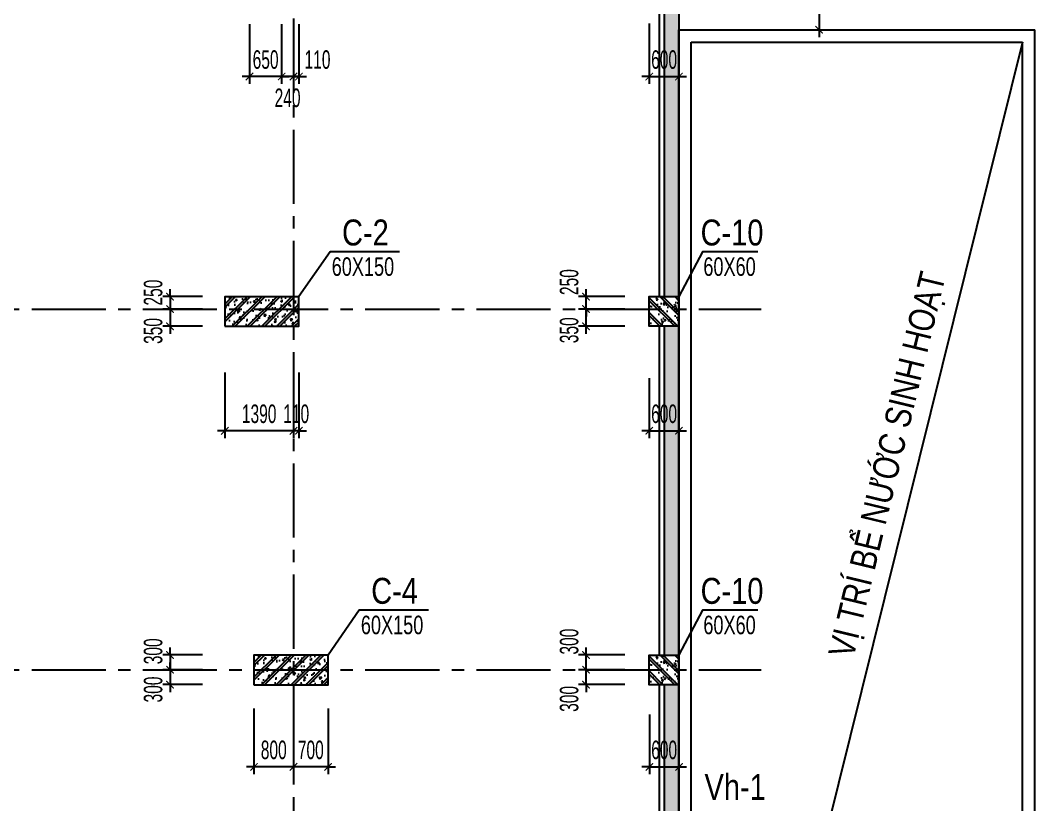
# Model space of a CAD drawing. Extents: x 1719887 to 1865417, y -150890 to 59748.
# Drawn here: x 1822391 to 1842920, y 5912 to 21782 of the extents above; entities that cross this region are included whole.
import ezdxf
from ezdxf.enums import TextEntityAlignment as Align

# ---------------------------------------------------------------- set-up
doc = ezdxf.new("R2010")
doc.units = 0
doc.header["$LTSCALE"] = 1000
doc.header["$MEASUREMENT"] = 0
doc.header["$PDMODE"] = 3
doc.linetypes.add('CENTER2', pattern=[1.125, 0.75, -0.125, 0.125, -0.125])
doc.layers.get('0').update_dxf_attribs({"linetype": 'CONTINUOUS'})
doc.layers.get('Defpoints').update_dxf_attribs({"linetype": 'CONTINUOUS'})
for name, color, linetype in [('CDC.01.AXIS', 160, 'CENTER2'), ('CDC.02.DIM', 1, 'CONTINUOUS'), ('CDC.03.BORDER', 3, 'CONTINUOUS'), ('CDC.05.STEEL', 4, 'CONTINUOUS'), ('CDC.06.TEXT', 2, 'CONTINUOUS'), ('CDC.10.HATCH', 9, 'CONTINUOUS'), ('CDC.11.NOTE', 8, 'CONTINUOUS')]:
    doc.layers.add(name, color=color, linetype=linetype)
doc.styles.add('ARIAL', font='arial.ttf', dxfattribs={"width": 0.6})
doc.dimstyles.new('D150', dxfattribs={"dimscale": 150, "dimtxt": 2.5, "dimasz": 1, "dimexe": 1, "dimexo": 0, "dimgap": 1, "dimtad": 1, "dimdec": 0, "dimdsep": 46, "dimtxsty": 'ARIAL', "dimblk": 'ARCHTICK', "dimcen": 1, "dimdle": 1, "dimclrd": 1, "dimclre": 1, "dimclrt": 2, "dimadec": 0, "dimazin": 0, "dimtfac": 0.00072, "dimtdec": 0, "dimtix": 1, "dimtmove": 2, "dimatfit": 3, "dimldrblk": 'ARCHTICK', "dimfxl": 1, "dimtolj": 1, "dimlwd": -1, "dimlwe": -1, "dimarcsym": 0})

# ---------------------------------------------------------------- blocks, each defined once
blk = doc.blocks.new('TH1')
at = {"layer": 'CDC.10.HATCH'}
h = blk.add_hatch(dxfattribs=at)
h.set_pattern_fill('CHAU-01', color=256, scale=80, style=0, pattern_type=2)
h.set_pattern_definition([(50, (0, 0), (573.80815, -50.20171), [60, -660]), (355, (0, 0), (-111.00107, 601.7537), [48, -528]), (100.4514, (47.8, -4.2), (462.8075, 551.55163), [50.99215, -560.91369]), (46.1842, (0, 160), (853.79284, -132.4152), [90, -990]), (96.6356, (71.15, 149), (747.73016, 779.2943), [76.48823, -841.3704]), (351.1842, (0, 160), (747.72956, 779.2949), [72, -792]), (21, (80, 120), (477.52564, -322.09511), [60, -660]), (326, (80, 120), (194.65227, 580.12004), [48, -528]), (71.4514, (119.8, 93.16), (672.1781, 258.0244), [50.99215, -560.91369]), (37.5, (0, 0), (9.727884, 266.315083), [0, -521.6, 0, -536, 0, -530]), (7.5, (0, 0), (210.45563, 315.52937), [0, -305.6, 0, -509.6, 0, -202]), (327.5, (-178.4, 0), (427.05795, -18.043897), [0, -200, 0, -624, 0, -828]), (317.5, (-258.4, 0), (466.548935, 80.083986), [0, -260, 0, -414.4, 0, -588]), (45, (0, 0), (-240.416306, 240.416306), []), (45, (0, 98), (-240.416306, 240.416306), [])])
h.paths.add_polyline_path([(1838481, -103598), (1838181, -103598), (1838181, -110158), (1838481, -110158)])
h.paths.add_polyline_path([(1838481, -96348), (1838181, -96348), (1838181, -102998), (1838481, -102998)])
h.paths.add_polyline_path([(1838480, -87748), (1838180, -87748), (1838180, -95748), (1838481, -95748)])
h.paths.add_polyline_path([(1838480, -80497), (1838180, -80497), (1838180, -87148), (1838480, -87148)])
h.paths.add_polyline_path([(1838480, -73338), (1838180, -73338), (1838180, -79897), (1838480, -79897)])
h.paths.add_polyline_path([(1838480, -68554), (1838180, -68554), (1838180, -72738), (1838480, -72738)])
h = blk.add_hatch(dxfattribs=at)
h.set_pattern_fill('CHAU-01', color=256, scale=50, style=0, pattern_type=2)
h.set_pattern_definition([(230, (3571359.47, -183495.4), (-358.63009, 31.376067), [37.5, -412.5]), (175, (3571359.47, -183495.4), (69.37567, -376.09607), [30, -330]), (280.4514, (3571329.6, -183492.77), (-289.25469, -344.71977), [31.870095, -350.571056]), (226.1842, (3571359.47, -183595.4), (-533.62052, 82.75951), [56.25, -618.75]), (276.6356, (3571315, -183588.5), (-467.33135, -487.05894), [47.80514, -525.8565]), (171.1842, (3571359.47, -183595.4), (-467.33097, -487.0593), [45, -495]), (201, (3571309.47, -183570.4), (-298.453526, 201.309445), [37.5, -412.5]), (146, (3571309.47, -183570.4), (-121.657666, -362.57502), [30, -330]), (251.4514, (3571284.6, -183553.6), (-420.111314, -161.26525), [31.870095, -350.571056]), (217.5, (3571359.47, -183495.39), (-6.079928, -166.446927), [0, -326, 0, -335, 0, -331.25]), (187.5, (3571359.47, -183495.39), (-131.534769, -197.205856), [0, -191, 0, -318.5, 0, -126.25]), (147.5, (3571470.97, -183495.39), (-266.911218, 11.277436), [0, -125, 0, -390, 0, -517.5]), (137.5, (3571520.97, -183495.39), (-291.593085, -50.05249), [0, -162.5, 0, -259, 0, -367.5]), (225, (3571359.47, -183495.39), (150.26019, -150.26019), []), (225, (3571359.47, -183556.64), (150.26019, -150.26019), [])])
h.paths.add_polyline_path([(1829290, -80498), (1830680, -80498), (1830680, -80148), (1829290, -80148)])
h.paths.add_polyline_path([(1829290, -80148), (1830680, -80148), (1830680, -79898), (1829290, -79898)])
h.paths.add_polyline_path([(1830680, -80148), (1830790, -80148), (1830790, -79898), (1830680, -79898)])
h.paths.add_polyline_path([(1830680, -80498), (1830790, -80498), (1830790, -80148), (1830680, -80148)])
h = blk.add_hatch(dxfattribs=at)
h.set_pattern_fill('CHAU-01', color=256, scale=50, angle=270, style=0, pattern_type=2)
h.set_pattern_definition([(320, (89123.7, -387218.76), (-31.376067, -358.63009), [37.5, -412.5]), (265, (89123.7, -387218.76), (376.09607, 69.37567), [30, -330]), (10.4514, (89121.1, -387248.65), (344.71977, -289.25469), [31.870095, -350.571056]), (316.1842, (89223.7, -387218.76), (-82.75951, -533.62052), [56.25, -618.75]), (6.6356, (89216.8, -387263.23), (487.05894, -467.33135), [47.80514, -525.8565]), (261.1842, (89223.7, -387218.76), (487.0593, -467.33097), [45, -495]), (291, (89198.7, -387268.76), (-201.309445, -298.453526), [37.5, -412.5]), (236, (89198.7, -387268.76), (362.57502, -121.657666), [30, -330]), (341.4514, (89181.93, -387293.63), (161.26525, -420.111314), [31.870095, -350.571056]), (307.5, (89123.7, -387218.76), (166.446927, -6.079928), [0, -326, 0, -335, 0, -331.25]), (277.5, (89123.7, -387218.76), (197.205856, -131.534769), [0, -191, 0, -318.5, 0, -126.25]), (237.5, (89123.7, -387107.26), (-11.277436, -266.911218), [0, -125, 0, -390, 0, -517.5]), (227.5, (89123.7, -387057.26), (50.05249, -291.593085), [0, -162.5, 0, -259, 0, -367.5]), (315, (89123.7, -387218.76), (150.26019, 150.26019), []), (315, (89184.96, -387218.76), (150.26019, 150.26019), [])])
h.paths.add_polyline_path([(1838480, -80497), (1837880, -80497), (1837880, -79897), (1838480, -79897)])
h = blk.add_hatch(dxfattribs=at)
h.set_pattern_fill('CHAU-01', color=256, scale=50, style=0, pattern_type=2)
h.set_pattern_definition([(230, (3571949.5, -190745.43), (-358.63009, 31.376067), [37.5, -412.5]), (175, (3571949.5, -190745.43), (69.37567, -376.09607), [30, -330]), (280.4514, (3571919.62, -190742.8), (-289.25469, -344.71977), [31.870095, -350.571056]), (226.1842, (3571949.5, -190845.43), (-533.62052, 82.75951), [56.25, -618.75]), (276.6356, (3571905.04, -190838.53), (-467.33135, -487.05894), [47.80514, -525.8565]), (171.1842, (3571949.5, -190845.43), (-467.33097, -487.0593), [45, -495]), (201, (3571899.5, -190820.43), (-298.453526, 201.309445), [37.5, -412.5]), (146, (3571899.5, -190820.43), (-121.657666, -362.57502), [30, -330]), (251.4514, (3571874.64, -190803.65), (-420.111314, -161.26525), [31.870095, -350.571056]), (217.5, (3571949.51, -190745.43), (-6.079928, -166.446927), [0, -326, 0, -335, 0, -331.25]), (187.5, (3571949.51, -190745.43), (-131.534769, -197.205856), [0, -191, 0, -318.5, 0, -126.25]), (147.5, (3572061.01, -190745.43), (-266.911218, 11.277436), [0, -125, 0, -390, 0, -517.5]), (137.5, (3572111, -190745.43), (-291.593085, -50.05249), [0, -162.5, 0, -259, 0, -367.5]), (225, (3571949.51, -190745.43), (150.26019, -150.26019), []), (225, (3571949.51, -190806.68), (150.26019, -150.26019), [])])
h.paths.add_polyline_path([(1829880, -87748), (1831270, -87748), (1831270, -87398), (1829880, -87398)])
h.paths.add_polyline_path([(1829880, -87398), (1831270, -87398), (1831270, -87148), (1829880, -87148)])
h.paths.add_polyline_path([(1831270, -87398), (1831380, -87398), (1831380, -87148), (1831270, -87148)])
h.paths.add_polyline_path([(1831270, -87748), (1831380, -87748), (1831380, -87398), (1831270, -87398)])
h = blk.add_hatch(dxfattribs=at)
h.set_pattern_fill('CHAU-01', color=256, scale=50, angle=270, style=0, pattern_type=2)
h.set_pattern_definition([(320, (89123.72, -394468.9), (-31.376067, -358.63009), [37.5, -412.5]), (265, (89123.7, -394468.9), (376.09607, 69.37567), [30, -330]), (10.4514, (89121.1, -394498.78), (344.71977, -289.25469), [31.870095, -350.571056]), (316.1842, (89223.7, -394468.9), (-82.75951, -533.62052), [56.25, -618.75]), (6.6356, (89216.8, -394513.36), (487.05894, -467.33135), [47.80514, -525.8565]), (261.1842, (89223.7, -394468.9), (487.0593, -467.33097), [45, -495]), (291, (89198.72, -394518.9), (-201.309445, -298.453526), [37.5, -412.5]), (236, (89198.7, -394518.9), (362.57502, -121.657666), [30, -330]), (341.4514, (89181.94, -394543.76), (161.26525, -420.111314), [31.870095, -350.571056]), (307.5, (89123.72, -394468.89), (166.446927, -6.079928), [0, -326, 0, -335, 0, -331.25]), (277.5, (89123.72, -394468.9), (197.205856, -131.534769), [0, -191, 0, -318.5, 0, -126.25]), (237.5, (89123.72, -394357.39), (-11.277436, -266.911218), [0, -125, 0, -390, 0, -517.5]), (227.5, (89123.72, -394307.4), (50.05249, -291.593085), [0, -162.5, 0, -259, 0, -367.5]), (315, (89123.72, -394468.9), (150.26019, 150.26019), []), (315, (89184.97, -394468.9), (150.26019, 150.26019), [])])
h.paths.add_polyline_path([(1838480, -87748), (1837880, -87748), (1837880, -87148), (1838480, -87148)])
at = {"layer": 'CDC.01.AXIS', "ltscale": 2}
for p, q in [((1830680, -63021), (1830680, -119734)), ((1838480, -63021), (1838480, -119734)), ((1733131, -80148), (1840145, -80148)), ((1733131, -87448), (1840145, -87448))]:
    blk.add_line(p, q, dxfattribs=at)
at = {"layer": 'CDC.05.STEEL'}
for p, q in [((1838480, -67954), (1838481, -118538)), ((1838080, -73338), (1838080, -79897)), ((1838180, -73338), (1838180, -79897)), ((1838080, -80497), (1838080, -87148)), ((1838180, -80497), (1838180, -87148)), ((1838080, -87748), (1838080, -95748)), ((1838180, -87748), (1838180, -95748))]:
    blk.add_line(p, q, dxfattribs=at)
at = {"layer": 'CDC.05.STEEL', "ltscale": 2000}
for points in [[(1829290, -80498), (1830790, -80498), (1830790, -79898), (1829290, -79898)], [(1838480, -79897), (1838480, -80497), (1837880, -80497), (1837880, -79897)], [(1829880, -87748), (1831380, -87748), (1831380, -87148), (1829880, -87148)], [(1838480, -87148), (1838480, -87748), (1837880, -87748), (1837880, -87148)]]:
    blk.add_lwpolyline(points, close=True, dxfattribs=at)
blk = doc.blocks.new('A$C28056DA8')
at = {"layer": 'CDC.10.HATCH', "ltscale": 100}
for p, q in [((579, 28041), (7779, 28041)), ((579, 541), (579, 28041)), ((7779, 541), (7779, 28041)), ((829, 791), (829, 27791)), ((829, 27791), (7529, 27791)), ((7529, 791), (7529, 27791)), ((829, 791), (7529, 791)), ((579, 541), (7779, 541))]:
    blk.add_line(p, q, dxfattribs=at)
blk = doc.blocks.new('_ARCHTICK')
at = {"color": 0, "linetype": 'ByBlock', "const_width": 0.15}
blk.add_lwpolyline([(-0.5, -0.5), (0.5, 0.5)], dxfattribs=at)
blk = doc.blocks.new('*D487')
at = {"layer": 'CDC.02.DIM', "color": 1, "transparency": 16777216}
for p, q in [((1827920, 21707), (1827920, 20494)), ((1828030, 21707), (1828030, 20494)), ((1827920, 20644), (1827770, 20644)), ((1828030, 20644), (1827920, 20644)), ((1828030, 20644), (1828180, 20644))]:
    blk.add_line(p, q, dxfattribs=at)
at = {"layer": 'Defpoints', "color": 0, "transparency": 16777216}
for p in [(1827920, 21707), (1828030, 21707), (1827920, 20644)]:
    blk.add_point(p, dxfattribs=at)
at = {"layer": 'CDC.02.DIM', "color": 1, "transparency": 16777216, "xscale": 150, "yscale": 150, "zscale": 150}
blk.add_blockref('_ARCHTICK', (1827920, 20644), dxfattribs=at)
at = {"layer": 'CDC.02.DIM', "color": 1, "transparency": 16777216, "xscale": 150, "yscale": 150, "zscale": 150, "rotation": 180}
blk.add_blockref('_ARCHTICK', (1828030, 20644), dxfattribs=at)
at = {"layer": 'CDC.02.DIM', "color": 2, "transparency": 16777216, "insert": (1828406, 20985), "char_height": 375, "attachment_point": 5, "style": 'ARIAL'}
blk.add_mtext('\\A1;110', dxfattribs=at)
blk = doc.blocks.new('*D488')
at = {"layer": 'CDC.02.DIM', "color": 1, "transparency": 16777216}
for p, q in [((1827680, 21707), (1827680, 20494)), ((1827920, 21707), (1827920, 20494)), ((1827680, 20644), (1827530, 20644)), ((1827920, 20644), (1827680, 20644)), ((1827920, 20644), (1828070, 20644))]:
    blk.add_line(p, q, dxfattribs=at)
at = {"layer": 'Defpoints', "color": 0, "transparency": 16777216}
for p in [(1827680, 21707), (1827920, 21707), (1827680, 20644)]:
    blk.add_point(p, dxfattribs=at)
at = {"layer": 'CDC.02.DIM', "color": 1, "transparency": 16777216, "xscale": 150, "yscale": 150, "zscale": 150}
blk.add_blockref('_ARCHTICK', (1827680, 20644), dxfattribs=at)
at = {"layer": 'CDC.02.DIM', "color": 1, "transparency": 16777216, "xscale": 150, "yscale": 150, "zscale": 150, "rotation": 180}
blk.add_blockref('_ARCHTICK', (1827920, 20644), dxfattribs=at)
at = {"layer": 'CDC.02.DIM', "color": 2, "transparency": 16777216, "insert": (1827800, 20212), "char_height": 375, "attachment_point": 5, "style": 'ARIAL'}
blk.add_mtext('\\A1;240', dxfattribs=at)
blk = doc.blocks.new('*D489')
at = {"layer": 'CDC.02.DIM', "color": 1, "transparency": 16777216}
for p, q in [((1827030, 21707), (1827030, 20494)), ((1827680, 21707), (1827680, 20494)), ((1827030, 20644), (1826880, 20644)), ((1827680, 20644), (1827030, 20644)), ((1827680, 20644), (1827830, 20644))]:
    blk.add_line(p, q, dxfattribs=at)
at = {"layer": 'Defpoints', "color": 0, "transparency": 16777216}
for p in [(1827030, 21707), (1827680, 21707), (1827030, 20644)]:
    blk.add_point(p, dxfattribs=at)
at = {"layer": 'CDC.02.DIM', "color": 1, "transparency": 16777216, "xscale": 150, "yscale": 150, "zscale": 150}
blk.add_blockref('_ARCHTICK', (1827030, 20644), dxfattribs=at)
at = {"layer": 'CDC.02.DIM', "color": 1, "transparency": 16777216, "xscale": 150, "yscale": 150, "zscale": 150, "rotation": 180}
blk.add_blockref('_ARCHTICK', (1827680, 20644), dxfattribs=at)
at = {"layer": 'CDC.02.DIM', "color": 2, "transparency": 16777216, "insert": (1827355, 20985), "char_height": 375, "attachment_point": 5, "style": 'ARIAL'}
blk.add_mtext('\\A1;650', dxfattribs=at)
blk = doc.blocks.new('*D502')
at = {"layer": 'CDC.02.DIM', "color": 1, "transparency": 16777216}
for p, q in [((1835120, 21718), (1835120, 20494)), ((1835720, 21718), (1835720, 20494)), ((1835120, 20644), (1834970, 20644)), ((1835120, 20644), (1835720, 20644)), ((1835720, 20644), (1835870, 20644))]:
    blk.add_line(p, q, dxfattribs=at)
at = {"layer": 'Defpoints', "color": 0, "transparency": 16777216}
for p in [(1835120, 21718), (1835720, 21718), (1835720, 20644)]:
    blk.add_point(p, dxfattribs=at)
at = {"layer": 'CDC.02.DIM', "color": 1, "transparency": 16777216, "xscale": 150, "yscale": 150, "zscale": 150}
blk.add_blockref('_ARCHTICK', (1835120, 20644), dxfattribs=at)
at = {"layer": 'CDC.02.DIM', "color": 1, "transparency": 16777216, "xscale": 150, "yscale": 150, "zscale": 150, "rotation": 180}
blk.add_blockref('_ARCHTICK', (1835720, 20644), dxfattribs=at)
at = {"layer": 'CDC.02.DIM', "color": 2, "transparency": 16777216, "insert": (1835420, 20985), "char_height": 375, "attachment_point": 5, "style": 'ARIAL'}
blk.add_mtext('\\A1;600', dxfattribs=at)
blk = doc.blocks.new('*D516')
at = {"layer": 'CDC.02.DIM', "color": 1, "transparency": 16777216}
for p, q in [((1827920, 14659), (1827920, 13327)), ((1828030, 14659), (1828030, 13327)), ((1827920, 13477), (1827770, 13477)), ((1828030, 13477), (1827920, 13477)), ((1828030, 13477), (1828180, 13477))]:
    blk.add_line(p, q, dxfattribs=at)
at = {"layer": 'Defpoints', "color": 0, "transparency": 16777216}
for p in [(1827920, 14659), (1828030, 14659), (1827920, 13477)]:
    blk.add_point(p, dxfattribs=at)
at = {"layer": 'CDC.02.DIM', "color": 1, "transparency": 16777216, "xscale": 150, "yscale": 150, "zscale": 150}
blk.add_blockref('_ARCHTICK', (1827920, 13477), dxfattribs=at)
at = {"layer": 'CDC.02.DIM', "color": 1, "transparency": 16777216, "xscale": 150, "yscale": 150, "zscale": 150, "rotation": 180}
blk.add_blockref('_ARCHTICK', (1828030, 13477), dxfattribs=at)
at = {"layer": 'CDC.02.DIM', "color": 2, "transparency": 16777216, "insert": (1827975, 13819), "char_height": 375, "attachment_point": 5, "style": 'ARIAL'}
blk.add_mtext('\\A1;110', dxfattribs=at)
blk = doc.blocks.new('*D517')
at = {"layer": 'CDC.02.DIM', "color": 1, "transparency": 16777216}
for p, q in [((1826530, 14659), (1826530, 13327)), ((1827920, 14659), (1827920, 13327)), ((1828070, 13477), (1826380, 13477))]:
    blk.add_line(p, q, dxfattribs=at)
at = {"layer": 'Defpoints', "color": 0, "transparency": 16777216}
for p in [(1826530, 14659), (1827920, 14659), (1826530, 13477)]:
    blk.add_point(p, dxfattribs=at)
at = {"layer": 'CDC.02.DIM', "color": 1, "transparency": 16777216, "xscale": 150, "yscale": 150, "zscale": 150, "rotation": 180}
blk.add_blockref('_ARCHTICK', (1826530, 13477), dxfattribs=at)
at = {"layer": 'CDC.02.DIM', "color": 1, "transparency": 16777216, "xscale": 150, "yscale": 150, "zscale": 150}
blk.add_blockref('_ARCHTICK', (1827920, 13477), dxfattribs=at)
at = {"layer": 'CDC.02.DIM', "color": 2, "transparency": 16777216, "insert": (1827225, 13819), "char_height": 375, "attachment_point": 5, "style": 'ARIAL'}
blk.add_mtext('\\A1;1390', dxfattribs=at)
blk = doc.blocks.new('*D526')
at = {"layer": 'CDC.02.DIM', "color": 1, "transparency": 16777216}
for p, q in [((1835120, 14540), (1835120, 13327)), ((1835720, 14540), (1835720, 13327)), ((1835120, 13477), (1834970, 13477)), ((1835120, 13477), (1835720, 13477)), ((1835720, 13477), (1835870, 13477))]:
    blk.add_line(p, q, dxfattribs=at)
at = {"layer": 'Defpoints', "color": 0, "transparency": 16777216}
for p in [(1835120, 14540), (1835720, 14540), (1835720, 13477)]:
    blk.add_point(p, dxfattribs=at)
at = {"layer": 'CDC.02.DIM', "color": 1, "transparency": 16777216, "xscale": 150, "yscale": 150, "zscale": 150}
blk.add_blockref('_ARCHTICK', (1835120, 13477), dxfattribs=at)
at = {"layer": 'CDC.02.DIM', "color": 1, "transparency": 16777216, "xscale": 150, "yscale": 150, "zscale": 150, "rotation": 180}
blk.add_blockref('_ARCHTICK', (1835720, 13477), dxfattribs=at)
at = {"layer": 'CDC.02.DIM', "color": 2, "transparency": 16777216, "insert": (1835420, 13819), "char_height": 375, "attachment_point": 5, "style": 'ARIAL'}
blk.add_mtext('\\A1;600', dxfattribs=at)
blk = doc.blocks.new('*D540')
at = {"layer": 'CDC.02.DIM', "color": 1, "transparency": 16777216}
for p, q in [((1827920, 7859), (1827920, 6527)), ((1828620, 7859), (1828620, 6527)), ((1827920, 6677), (1827770, 6677)), ((1828620, 6677), (1827920, 6677)), ((1828620, 6677), (1828770, 6677))]:
    blk.add_line(p, q, dxfattribs=at)
at = {"layer": 'Defpoints', "color": 0, "transparency": 16777216}
for p in [(1827920, 7859), (1828620, 7859), (1827920, 6677)]:
    blk.add_point(p, dxfattribs=at)
at = {"layer": 'CDC.02.DIM', "color": 1, "transparency": 16777216, "xscale": 150, "yscale": 150, "zscale": 150}
blk.add_blockref('_ARCHTICK', (1827920, 6677), dxfattribs=at)
at = {"layer": 'CDC.02.DIM', "color": 1, "transparency": 16777216, "xscale": 150, "yscale": 150, "zscale": 150, "rotation": 180}
blk.add_blockref('_ARCHTICK', (1828620, 6677), dxfattribs=at)
at = {"layer": 'CDC.02.DIM', "color": 2, "transparency": 16777216, "insert": (1828270, 7019), "char_height": 375, "attachment_point": 5, "style": 'ARIAL'}
blk.add_mtext('\\A1;700', dxfattribs=at)
blk = doc.blocks.new('*D541')
at = {"layer": 'CDC.02.DIM', "color": 1, "transparency": 16777216}
for p, q in [((1827120, 7859), (1827120, 6527)), ((1827920, 7859), (1827920, 6527)), ((1828070, 6677), (1826970, 6677))]:
    blk.add_line(p, q, dxfattribs=at)
at = {"layer": 'Defpoints', "color": 0, "transparency": 16777216}
for p in [(1827120, 7859), (1827920, 7859), (1827120, 6677)]:
    blk.add_point(p, dxfattribs=at)
at = {"layer": 'CDC.02.DIM', "color": 1, "transparency": 16777216, "xscale": 150, "yscale": 150, "zscale": 150, "rotation": 180}
blk.add_blockref('_ARCHTICK', (1827120, 6677), dxfattribs=at)
at = {"layer": 'CDC.02.DIM', "color": 1, "transparency": 16777216, "xscale": 150, "yscale": 150, "zscale": 150}
blk.add_blockref('_ARCHTICK', (1827920, 6677), dxfattribs=at)
at = {"layer": 'CDC.02.DIM', "color": 2, "transparency": 16777216, "insert": (1827520, 7019), "char_height": 375, "attachment_point": 5, "style": 'ARIAL'}
blk.add_mtext('\\A1;800', dxfattribs=at)
blk = doc.blocks.new('*D546')
at = {"layer": 'CDC.02.DIM', "color": 1, "transparency": 16777216}
for p, q in [((1835121, 7740), (1835121, 6527)), ((1835721, 7740), (1835721, 6527)), ((1835121, 6677), (1834971, 6677)), ((1835121, 6677), (1835721, 6677)), ((1835721, 6677), (1835871, 6677))]:
    blk.add_line(p, q, dxfattribs=at)
at = {"layer": 'Defpoints', "color": 0, "transparency": 16777216}
for p in [(1835121, 7740), (1835721, 7740), (1835721, 6677)]:
    blk.add_point(p, dxfattribs=at)
at = {"layer": 'CDC.02.DIM', "color": 1, "transparency": 16777216, "xscale": 150, "yscale": 150, "zscale": 150}
blk.add_blockref('_ARCHTICK', (1835121, 6677), dxfattribs=at)
at = {"layer": 'CDC.02.DIM', "color": 1, "transparency": 16777216, "xscale": 150, "yscale": 150, "zscale": 150, "rotation": 180}
blk.add_blockref('_ARCHTICK', (1835721, 6677), dxfattribs=at)
at = {"layer": 'CDC.02.DIM', "color": 2, "transparency": 16777216, "insert": (1835421, 7019), "char_height": 375, "attachment_point": 5, "style": 'ARIAL'}
blk.add_mtext('\\A1;600', dxfattribs=at)
blk = doc.blocks.new('*D864')
at = {"layer": 'CDC.02.DIM', "color": 1, "transparency": 16777216}
for p, q in [((1825422, 16191), (1825422, 16341)), ((1826081, 16191), (1825272, 16191)), ((1825422, 16191), (1825422, 15941)), ((1826081, 15941), (1825272, 15941)), ((1825422, 15941), (1825422, 15791))]:
    blk.add_line(p, q, dxfattribs=at)
at = {"layer": 'Defpoints', "color": 0, "transparency": 16777216}
for p in [(1826081, 16191), (1825422, 15941), (1826081, 15941)]:
    blk.add_point(p, dxfattribs=at)
at = {"layer": 'CDC.02.DIM', "color": 1, "transparency": 16777216, "xscale": 150, "yscale": 150, "zscale": 150}
for p, rotation in [((1825422, 16191), 270), ((1825422, 15941), 90)]:
    blk.add_blockref('_ARCHTICK', p, dxfattribs=dict(at, rotation=rotation))
at = {"layer": 'CDC.02.DIM', "color": 2, "transparency": 16777216, "insert": (1825080, 16273), "char_height": 375, "attachment_point": 5, "rotation": 90, "style": 'ARIAL'}
blk.add_mtext('\\A1;250', dxfattribs=at)
blk = doc.blocks.new('*D865')
at = {"layer": 'CDC.02.DIM', "color": 1, "transparency": 16777216}
for p, q in [((1825422, 16091), (1825422, 15441)), ((1826081, 15941), (1825272, 15941)), ((1826081, 15591), (1825272, 15591))]:
    blk.add_line(p, q, dxfattribs=at)
at = {"layer": 'Defpoints', "color": 0, "transparency": 16777216}
for p in [(1826081, 15941), (1825422, 15591), (1826081, 15591)]:
    blk.add_point(p, dxfattribs=at)
at = {"layer": 'CDC.02.DIM', "color": 1, "transparency": 16777216, "xscale": 150, "yscale": 150, "zscale": 150}
for p, rotation in [((1825422, 15941), 90), ((1825422, 15591), 270)]:
    blk.add_blockref('_ARCHTICK', p, dxfattribs=dict(at, rotation=rotation))
at = {"layer": 'CDC.02.DIM', "color": 2, "transparency": 16777216, "insert": (1825080, 15497), "char_height": 375, "attachment_point": 5, "rotation": 90, "style": 'ARIAL'}
blk.add_mtext('\\A1;350', dxfattribs=at)
blk = doc.blocks.new('*D866')
at = {"layer": 'CDC.02.DIM', "color": 1, "transparency": 16777216}
for p, q in [((1825422, 8941), (1825422, 9091)), ((1826081, 8941), (1825272, 8941)), ((1825422, 8941), (1825422, 8641)), ((1826081, 8641), (1825272, 8641)), ((1825422, 8641), (1825422, 8491))]:
    blk.add_line(p, q, dxfattribs=at)
at = {"layer": 'Defpoints', "color": 0, "transparency": 16777216}
for p in [(1826081, 8941), (1825422, 8641), (1826081, 8641)]:
    blk.add_point(p, dxfattribs=at)
at = {"layer": 'CDC.02.DIM', "color": 1, "transparency": 16777216, "xscale": 150, "yscale": 150, "zscale": 150}
for p, rotation in [((1825422, 8941), 270), ((1825422, 8641), 90)]:
    blk.add_blockref('_ARCHTICK', p, dxfattribs=dict(at, rotation=rotation))
at = {"layer": 'CDC.02.DIM', "color": 2, "transparency": 16777216, "insert": (1825080, 9015), "char_height": 375, "attachment_point": 5, "rotation": 90, "style": 'ARIAL'}
blk.add_mtext('\\A1;300', dxfattribs=at)
blk = doc.blocks.new('*D867')
at = {"layer": 'CDC.02.DIM', "color": 1, "transparency": 16777216}
for p, q in [((1826081, 8641), (1825272, 8641)), ((1825422, 8641), (1825422, 8791)), ((1825422, 8641), (1825422, 8341)), ((1826081, 8341), (1825272, 8341)), ((1825422, 8341), (1825422, 8191))]:
    blk.add_line(p, q, dxfattribs=at)
at = {"layer": 'Defpoints', "color": 0, "transparency": 16777216}
for p in [(1826081, 8641), (1825422, 8341), (1826081, 8341)]:
    blk.add_point(p, dxfattribs=at)
at = {"layer": 'CDC.02.DIM', "color": 1, "transparency": 16777216, "xscale": 150, "yscale": 150, "zscale": 150}
for p, rotation in [((1825422, 8641), 270), ((1825422, 8341), 90)]:
    blk.add_blockref('_ARCHTICK', p, dxfattribs=dict(at, rotation=rotation))
at = {"layer": 'CDC.02.DIM', "color": 2, "transparency": 16777216, "insert": (1825080, 8243), "char_height": 375, "attachment_point": 5, "rotation": 90, "style": 'ARIAL'}
blk.add_mtext('\\A1;300', dxfattribs=at)
blk = doc.blocks.new('*D965')
at = {"layer": 'CDC.02.DIM', "color": 1, "transparency": 16777216}
for p, q in [((1834622, 8641), (1833690, 8641)), ((1833840, 8641), (1833840, 8791)), ((1833840, 8341), (1833840, 8641)), ((1834622, 8341), (1833690, 8341)), ((1833840, 8341), (1833840, 8191))]:
    blk.add_line(p, q, dxfattribs=at)
at = {"layer": 'Defpoints', "color": 0, "transparency": 16777216}
for p in [(1833840, 8641), (1834622, 8641), (1834622, 8341)]:
    blk.add_point(p, dxfattribs=at)
at = {"layer": 'CDC.02.DIM', "color": 1, "transparency": 16777216, "xscale": 150, "yscale": 150, "zscale": 150}
for p, rotation in [((1833840, 8641), 270), ((1833840, 8341), 90)]:
    blk.add_blockref('_ARCHTICK', p, dxfattribs=dict(at, rotation=rotation))
at = {"layer": 'CDC.02.DIM', "color": 2, "transparency": 16777216, "insert": (1833499, 8053), "char_height": 375, "attachment_point": 5, "rotation": 90, "style": 'ARIAL'}
blk.add_mtext('\\A1;300', dxfattribs=at)
blk = doc.blocks.new('*D966')
at = {"layer": 'CDC.02.DIM', "color": 1, "transparency": 16777216}
for p, q in [((1833840, 8491), (1833840, 9091)), ((1834622, 8941), (1833690, 8941)), ((1834622, 8641), (1833690, 8641))]:
    blk.add_line(p, q, dxfattribs=at)
at = {"layer": 'Defpoints', "color": 0, "transparency": 16777216}
for p in [(1833840, 8941), (1834622, 8941), (1834622, 8641)]:
    blk.add_point(p, dxfattribs=at)
at = {"layer": 'CDC.02.DIM', "color": 1, "transparency": 16777216, "xscale": 150, "yscale": 150, "zscale": 150}
for p, rotation in [((1833840, 8941), 90), ((1833840, 8641), 270)]:
    blk.add_blockref('_ARCHTICK', p, dxfattribs=dict(at, rotation=rotation))
at = {"layer": 'CDC.02.DIM', "color": 2, "transparency": 16777216, "insert": (1833499, 9212), "char_height": 375, "attachment_point": 5, "rotation": 90, "style": 'ARIAL'}
blk.add_mtext('\\A1;300', dxfattribs=at)
blk = doc.blocks.new('*D967')
at = {"layer": 'CDC.02.DIM', "color": 1, "transparency": 16777216}
for p, q in [((1833840, 15441), (1833840, 16091)), ((1834622, 15941), (1833690, 15941)), ((1834622, 15591), (1833690, 15591))]:
    blk.add_line(p, q, dxfattribs=at)
at = {"layer": 'Defpoints', "color": 0, "transparency": 16777216}
for p in [(1833840, 15941), (1834622, 15941), (1834622, 15591)]:
    blk.add_point(p, dxfattribs=at)
at = {"layer": 'CDC.02.DIM', "color": 1, "transparency": 16777216, "xscale": 150, "yscale": 150, "zscale": 150}
for p, rotation in [((1833840, 15941), 90), ((1833840, 15591), 270)]:
    blk.add_blockref('_ARCHTICK', p, dxfattribs=dict(at, rotation=rotation))
at = {"layer": 'CDC.02.DIM', "color": 2, "transparency": 16777216, "insert": (1833499, 15511), "char_height": 375, "attachment_point": 5, "rotation": 90, "style": 'ARIAL'}
blk.add_mtext('\\A1;350', dxfattribs=at)
blk = doc.blocks.new('*D968')
at = {"layer": 'CDC.02.DIM', "color": 1, "transparency": 16777216}
for p, q in [((1833840, 16191), (1833840, 16341)), ((1834622, 16191), (1833690, 16191)), ((1833840, 15941), (1833840, 16191)), ((1834622, 15941), (1833690, 15941)), ((1833840, 15941), (1833840, 15791))]:
    blk.add_line(p, q, dxfattribs=at)
at = {"layer": 'Defpoints', "color": 0, "transparency": 16777216}
for p in [(1833840, 16191), (1834622, 16191), (1834622, 15941)]:
    blk.add_point(p, dxfattribs=at)
at = {"layer": 'CDC.02.DIM', "color": 1, "transparency": 16777216, "xscale": 150, "yscale": 150, "zscale": 150}
for p, rotation in [((1833840, 16191), 270), ((1833840, 15941), 90)]:
    blk.add_blockref('_ARCHTICK', p, dxfattribs=dict(at, rotation=rotation))
at = {"layer": 'CDC.02.DIM', "color": 2, "transparency": 16777216, "insert": (1833499, 16485), "char_height": 375, "attachment_point": 5, "rotation": 90, "style": 'ARIAL'}
blk.add_mtext('\\A1;250', dxfattribs=at)
blk = doc.blocks.new('*D1033')
at = {"layer": 'CDC.02.DIM', "color": 1, "transparency": 16777216}
for p, q in [((1837385, 23241), (1838708, 23241)), ((1838558, 23391), (1838558, 21441)), ((1837385, 21591), (1838708, 21591))]:
    blk.add_line(p, q, dxfattribs=at)
at = {"layer": 'Defpoints', "color": 0, "transparency": 16777216}
for p in [(1837385, 23241), (1837385, 21591), (1838558, 21591)]:
    blk.add_point(p, dxfattribs=at)
at = {"layer": 'CDC.02.DIM', "color": 1, "transparency": 16777216, "xscale": 150, "yscale": 150, "zscale": 150}
for p, rotation in [((1838558, 23241), 90), ((1838558, 21591), 270)]:
    blk.add_blockref('_ARCHTICK', p, dxfattribs=dict(at, rotation=rotation))
at = {"layer": 'CDC.02.DIM', "color": 2, "transparency": 16777216, "insert": (1838217, 22416), "char_height": 375, "attachment_point": 5, "rotation": 90, "style": 'ARIAL'}
blk.add_mtext('\\A1;1650', dxfattribs=at)

msp = doc.modelspace()

# ---------------------------------------------------------------- linework, layer by layer
at = {"layer": 'CDC.10.HATCH'}
msp.add_line((1842670, 21340.9), (1835970, -5659.1), dxfattribs=at)
at = {"layer": 'CDC.11.NOTE'}
for points in [[(1830063.9, 17099), (1828659.2, 17099), (1828030.1, 16190.9)], [(1837317.3, 17098.6), (1836196.4, 17098.6), (1835720.5, 16191.1)], [(1830654, 9849), (1829249.2, 9849), (1828620.1, 8940.9)], [(1837317.3, 9848.5), (1836196.4, 9848.5), (1835720.5, 8941)]]:
    msp.add_lwpolyline(points, dxfattribs=at)

# ---------------------------------------------------------------- block references
at = {"layer": 'CDC.03.BORDER', "ltscale": 10}
msp.add_blockref('A$C28056DA8', (1835140.8, -6449.6), dxfattribs=at)
at = {"layer": 'CDC.10.HATCH'}
msp.add_blockref('TH1', (-2759.9, 96088.6), dxfattribs=at)

# ---------------------------------------------------------------- texts
at = {"layer": 'CDC.06.TEXT', "style": 'ARIAL'}
for s, height, width, p in [('C-2', 525, 0.8, (1829374.9, 17489.1)), ('C-10', 525, 0.8, (1836794.3, 17488.7)), ('60X150', 375, 0.7, (1829325, 16799)), ('60X60', 375, 0.7, (1836744.3, 16798.5)), ('C-4', 525, 0.8, (1829965, 10239.1)), ('C-10', 525, 0.8, (1836794.3, 10238.6)), ('60X150', 375, 0.7, (1829915.1, 9549)), ('60X60', 375, 0.7, (1836744.3, 9548.4))]:
    msp.add_text(s, height=height, dxfattribs=dict(at, width=width)).set_placement(p, align=Align.MIDDLE_CENTER)
at = {"layer": 'CDC.06.TEXT', "style": 'ARIAL', "width": 0.8}
msp.add_text('VỊ TRÍ BỂ NƯỚC SINH HOẠT', height=525, rotation=76.41764, dxfattribs=at).set_placement((1839929.8, 12793.4), align=Align.MIDDLE_CENTER)
msp.add_text('Vh-1', height=525, dxfattribs=at).set_placement((1836237.9, 6007.8))

# ---------------------------------------------------------------- dimensions: what is measured, and where the dimension line sits
at = {"layer": 'CDC.02.DIM'}
for base, p1, p2, angle, picture, middle in [((1838558.1, 21590.9), (1837384.7, 23240.9), (1837384.7, 21590.9), 90, '*D1033', (1838216.6, 22415.9)), ((1827029.8, 20643.8), (1827679.8, 21706.8), (1827029.8, 21706.8), 180, '*D489', (1827354.8, 20985.3)), ((1826529.8, 13477.2), (1827919.9, 14658.8), (1826529.8, 14658.8), 180, '*D517', (1827224.8, 13818.8)), ((1827919.9, 13477.2), (1828029.8, 14658.8), (1827919.9, 14658.8), 180, '*D516', (1827974.8, 13818.7)), ((1835720, 13477.2), (1835120.1, 14540.2), (1835720, 14540.2), 180, '*D526', (1835420.1, 13818.7)), ((1827119.8, 6677.2), (1827919.9, 7858.8), (1827119.8, 7858.8), 180, '*D541', (1827519.9, 7018.7)), ((1827919.9, 6677.2), (1828619.8, 7858.8), (1827919.9, 7858.8), 180, '*D540', (1828269.9, 7018.7)), ((1835720.7, 6677.3), (1835120.8, 7740.2), (1835720.7, 7740.2), 180, '*D546', (1835420.8, 7018.7))]:
    dim = msp.add_linear_dim(base=base, p1=p1, p2=p2, angle=angle, dimstyle='D150', dxfattribs=at)
    dim.commit()
    dim.dimension.update_dxf_attribs({"geometry": picture, "text_midpoint": middle})
for base, p1, p2, angle, picture, middle in [((1827679.8, 20643.8), (1827919.9, 21706.8), (1827679.8, 21706.8), 180, '*D488', (1827799.9, 20212.4)), ((1827919.9, 20643.8), (1828029.8, 21706.8), (1827919.9, 21706.8), 180, '*D487', (1828406.5, 20985.3)), ((1833840.3, 16190.9), (1834622, 15940.9), (1834622, 16190.9), 270, '*D968', (1833498.8, 16484.6)), ((1825421.9, 15940.9), (1826081.2, 16190.9), (1826081.2, 15940.9), 90, '*D864', (1825080.4, 16272.7)), ((1825421.9, 15590.9), (1826081.2, 15940.9), (1826081.2, 15590.9), 90, '*D865', (1825080.3, 15497.2)), ((1833840.3, 15940.9), (1834622, 15590.9), (1834622, 15940.9), 270, '*D967', (1833498.7, 15510.9)), ((1833840.3, 8940.9), (1834622, 8640.9), (1834622, 8940.9), 270, '*D966', (1833498.7, 9212.4)), ((1825421.9, 8640.9), (1826081.2, 8940.9), (1826081.2, 8640.9), 90, '*D866', (1825080.3, 9015.3)), ((1825421.9, 8340.9), (1826081.2, 8640.9), (1826081.2, 8340.9), 90, '*D867', (1825080.3, 8242.9)), ((1833840.3, 8640.9), (1834622, 8340.9), (1834622, 8640.9), 270, '*D965', (1833498.7, 8053.2))]:
    dim = msp.add_linear_dim(base=base, p1=p1, p2=p2, angle=angle, dimstyle='D150', dxfattribs=at)
    dim.commit()
    dim.dimension.update_dxf_attribs({"geometry": picture, "text_midpoint": middle, "dimtype": 160})
dim = msp.add_linear_dim(base=(1835720, 20643.8), p1=(1835120, 21718), p2=(1835720, 21718), dimstyle='D150', dxfattribs=at)
dim.commit()
dim.dimension.update_dxf_attribs({"geometry": '*D502', "text_midpoint": (1835420, 20985.3)})

doc.saveas('drawing.dxf')
